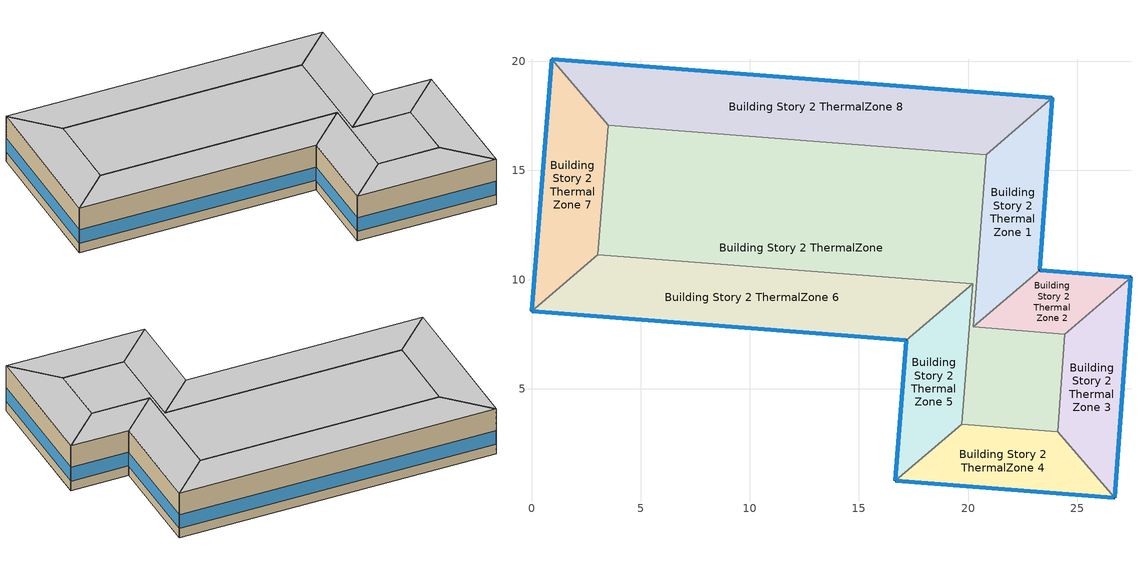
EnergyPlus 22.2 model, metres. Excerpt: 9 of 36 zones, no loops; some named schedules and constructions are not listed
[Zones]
Building Story 2 ThermalZone
 floor adiabatic (Typical Interior Ceiling): 20.83,15.72 20.24,7.84 24.43,7.5 24.1,3.03 19.7,3.38 20.2,9.82 3.04,11.15 3.52,17.06 z3.6
 wall adiabatic (Typical Interior Wall): 20.24,7.84 20.83,15.72 3.52,17.06 3.04,11.15 20.2,9.82 19.7,3.38 24.1,3.03 24.43,7.5 20.24,7.84 z3.6:7.2
 ceiling adiabatic (Typical Interior Floor): 3.52,17.06 3.04,11.15 20.2,9.82 19.7,3.38 24.1,3.03 24.43,7.5 20.24,7.84 20.83,15.72 z7.2
Building Story 2 ThermalZone 1
 floor adiabatic (Typical Interior Ceiling): 23.86,18.32 23.28,10.44 20.24,7.84 20.83,15.72 z3.6
 wall outside (Typical Insulated Steel Framed Exterior Wall R-12.99): 23.28,10.44 23.86,18.32 z3.6:7.2
 wall adiabatic (Typical Interior Wall): 23.86,18.32 20.83,15.72 20.24,7.84 23.28,10.44 z3.6:7.2
 window (U 0.55 SHGC 0.25): 23.28,10.47 23.86,18.3 z4.36:5.45
 ceiling adiabatic (Typical Interior Floor): 20.83,15.72 20.24,7.84 23.28,10.44 23.86,18.32 z7.2
Building Story 2 ThermalZone 2
 floor adiabatic (Typical Interior Ceiling): 23.28,10.44 27.46,10.11 24.43,7.5 20.24,7.84 z3.6
 wall outside (Typical Insulated Steel Framed Exterior Wall R-12.99): 27.46,10.11 23.28,10.44 z3.6:7.2
 wall adiabatic (Typical Interior Wall): 23.28,10.44 20.24,7.84 24.43,7.5 27.46,10.11 z3.6:7.2
 window (U 0.55 SHGC 0.25): 27.44,10.11 23.3,10.44 z4.36:5.46
 ceiling adiabatic (Typical Interior Floor): 20.24,7.84 24.43,7.5 27.46,10.11 23.28,10.44 z7.2
Building Story 2 ThermalZone 3
 floor adiabatic (Typical Interior Ceiling): 27.46,10.11 26.71,0 24.1,3.03 24.43,7.5 z3.6
 wall outside (Typical Insulated Steel Framed Exterior Wall R-12.99): 26.71,0 27.46,10.11 z3.6:7.2
 wall adiabatic (Typical Interior Wall): 27.46,10.11 24.43,7.5 24.1,3.03 26.71,0 z3.6:7.2
 window (U 0.55 SHGC 0.25): 26.71,0.03 27.46,10.08 z4.36:5.45
 ceiling adiabatic (Typical Interior Floor): 24.43,7.5 24.1,3.03 26.71,0 27.46,10.11 z7.2
Building Story 2 ThermalZone 4
 floor adiabatic (Typical Interior Ceiling): 26.71,0 16.66,0.78 19.7,3.38 24.1,3.03 z3.6
 wall outside (Typical Insulated Steel Framed Exterior Wall R-12.99): 16.66,0.78 26.71,0 z3.6:7.2
 wall adiabatic (Typical Interior Wall): 26.71,0 24.1,3.03 19.7,3.38 16.66,0.78 z3.6:7.2
 window (U 0.55 SHGC 0.25): 16.69,0.78 26.69,0 z4.36:5.45
 ceiling adiabatic (Typical Interior Floor): 24.1,3.03 19.7,3.38 16.66,0.78 26.71,0 z7.2
Building Story 2 ThermalZone 5
 floor adiabatic (Typical Interior Ceiling): 16.66,0.78 17.17,7.22 20.2,9.82 19.7,3.38 z3.6
 wall outside (Typical Insulated Steel Framed Exterior Wall R-12.99): 17.17,7.22 16.66,0.78 z3.6:7.2
 wall adiabatic (Typical Interior Wall): 16.66,0.78 19.7,3.38 20.2,9.82 17.17,7.22 z3.6:7.2
 window (U 0.55 SHGC 0.25): 17.16,7.19 16.66,0.8 z4.36:5.45
 ceiling adiabatic (Typical Interior Floor): 19.7,3.38 20.2,9.82 17.17,7.22 16.66,0.78 z7.2
Building Story 2 ThermalZone 6
 floor adiabatic (Typical Interior Ceiling): 17.17,7.22 0,8.55 3.04,11.15 20.2,9.82 z3.6
 wall outside (Typical Insulated Steel Framed Exterior Wall R-12.99): 0,8.55 17.17,7.22 z3.6:7.2
 wall adiabatic (Typical Interior Wall): 17.17,7.22 20.2,9.82 3.04,11.15 0,8.55 z3.6:7.2
 window (U 0.55 SHGC 0.25): 0.03,8.55 17.14,7.22 z4.36:5.45
 ceiling adiabatic (Typical Interior Ceiling): 20.2,9.82 3.04,11.15 0,8.55 17.17,7.22 z7.2
Building Story 2 ThermalZone 7
 floor adiabatic (Typical Interior Floor): 0,8.55 0.92,20.1 3.52,17.06 3.04,11.15 z3.6
 wall outside (Typical Insulated Steel Framed Exterior Wall R-12.99): 0.92,20.1 0,8.55 z3.6:7.2
 wall adiabatic (Typical Interior Wall): 0,8.55 3.04,11.15 3.52,17.06 0.92,20.1 z3.6:7.2
 window (U 0.55 SHGC 0.25): 0.92,20.08 0,8.58 z4.36:5.45
 ceiling adiabatic (Typical Interior Ceiling): 3.04,11.15 3.52,17.06 0.92,20.1 0,8.55 z7.2
Building Story 2 ThermalZone 8
 floor adiabatic (Typical Interior Floor): 0.92,20.1 23.86,18.32 20.83,15.72 3.52,17.06 z3.6
 wall outside (Typical Insulated Steel Framed Exterior Wall R-12.99): 23.86,18.32 0.92,20.1 z3.6:7.2
 wall adiabatic (Typical Interior Wall): 0.92,20.1 3.52,17.06 20.83,15.72 23.86,18.32 z3.6:7.2
 window (U 0.55 SHGC 0.25): 23.84,18.33 0.95,20.1 z4.36:5.44
 ceiling adiabatic (Typical Interior Ceiling): 3.52,17.06 20.83,15.72 23.86,18.32 0.92,20.1 z7.2
[Lights] Zone or ZoneList or Space or SpaceList=Story Ground Blended Space Type; Design Level Calculation Method=Watts/Area; Return Air Fraction=0; Fraction Radiant=0.37; Fraction Visible=0.2; Fraction Replaceable=1
Name | Schedule | Watts per Zone Floor Area {W/m2}
SecondarySchool Office Lights 1 | SchoolSecondary BLDG_LIGHT_OFFICE_SCH_2013 | 1.55706
SecondarySchool Restroom Lights 1 | SchoolSecondary BLDG_LIGHT_BATH_SCH_2013 | 0.541778
[People] Zone or ZoneList or Space or SpaceList=Story Ground Blended Space Type; Number of People Calculation Method=People/Area; Fraction Radiant=0.3; Activity Level Schedule=SchoolSecondary ACTIVITY_SCH; Enable ASHRAE 55 Comfort Warnings=Yes; Mean Radiant Temperature Calculation Type=ZoneAveraged; Work Efficiency Schedule=Work Efficiency Schedule; Clothing Insulation Schedule=Clothing Schedule; Air Velocity Schedule=Air Velocity Schedule; Thermal Comfort Model 1 Type=Fanger
Name | Number of People Schedule | People per Floor Area {person/m2}
SecondarySchool Auditorium People 1 | SchoolSecondary BLDG_OCC_SCH_Auditorium | 0.1953
SecondarySchool Cafeteria People 1 | SchoolSecondary BLDG_OCC_SCH_Cafeteria | 0.0824085
SecondarySchool ComputerRoom People 1 | SchoolSecondary BLDG_OCC_SCH_Extend | 0.044033
SecondarySchool Gym People 1 | SchoolSecondary BLDG_OCC_SCH_Gym | 0.063731
SecondarySchool Kitchen People 1 | SchoolSecondary BLDG_OCC_SCH | 0.00432787
SecondarySchool Library People 1 | SchoolSecondary BLDG_OCC_SCH | 0.0110825
SecondarySchool Office People 1 | SchoolSecondary BLDG_OCC_SCH_Offices | 0.00701376
[ElectricEquipment] Zone or ZoneList or Space or SpaceList=Story Ground Blended Space Type; Design Level Calculation Method=Watts/Area
Name | Schedule | Watts per Zone Floor Area {W/m2} | Fraction Radiant | Fraction Latent | Fraction Lost
2 Elevator Fans | Elevator Schedule 3 | 0.178159 | 0.5
2 Elevator Lift Motors | Elevator Schedule 1 | 92.3955 | 0 | 0 | 1
2 Elevator Lights | Elevator Schedule 2 | 0.186164 | 0.5
Office OfficeLarge Data Center Elec Equip 1 | DataCenter_EQUIP_SCH | 3.23778 | 0.5 | 0 | 0
Office OfficeLarge Main Data Center Elec Equip 1 | DataCenter_EQUIP_SCH | 13.0975 | 0.5 | 0 | 0
SecondarySchool Auditorium Elec Equip 1 | SchoolSecondary BLDG_EQUIP_SCH_2013 | 0.598921 | 0.5 | 0 | 0
SecondarySchool Cafeteria Elec Equip 1 | SchoolSecondary KITCHEN_ELEC_EQUIP_SCH | 5.89221 | 0.5 | 0 | 0
SecondarySchool ComputerRoom Elec Equip 1 | SchoolSecondary BLDG_EQUIP_SCH_2013 | 2.33752 | 0.5 | 0 | 0
SecondarySchool Gym Elec Equip 1 | SchoolSecondary BLDG_EQUIP_SCH_2013 | 0.977208 | 0.5 | 0 | 0
SecondarySchool Kitchen Elec Equip 1 | SchoolSecondary KITCHEN_ELEC_EQUIP_SCH | 5.86805 | 0.3 | 0.25 | 0.2
SecondarySchool Library Elec Equip 1 | SchoolSecondary BLDG_EQUIP_SCH_2013 | 1.03067 | 0.5 | 0 | 0
SecondarySchool Lobby Elec Equip 1; SecondarySchool Restroom Elec Equip 1 | SchoolSecondary BLDG_EQUIP_SCH_2013 | 0.204549 | 0.5 | 0 | 0
SecondarySchool Mechanical Elec Equip 1 | SchoolSecondary BLDG_EQUIP_SCH_2013 | 0.333587 | 0.5 | 0 | 0
SecondarySchool Office Elec Equip 1 | SchoolSecondary BLDG_EQUIP_SCH_2013 | 1.40275 | 0.5 | 0 | 0
[GasEquipment]
SecondarySchool Kitchen Gas Equip 1: Zone or ZoneList or Space or SpaceList=Story Ground Blended Space Type; Schedule=SchoolSecondary KITCHEN_GAS_EQUIP_SCH; Design Level Calculation Method=Watts/Area; Power per Zone Floor Area {W/m2}=44.3139; Fraction Latent=0.1; Fraction Radiant=0.2; Fraction Lost=0.7
[ZoneInfiltration:DesignFlowRate] Zone or ZoneList or Space or SpaceList=Story Ground Blended Space Type; Schedule=Always On Discrete; Design Flow Rate Calculation Method=Flow/ExteriorArea; Constant Term Coefficient=0; Temperature Term Coefficient=0; Velocity Term Coefficient=0.224; Velocity Squared Term Coefficient=0
Name | Flow Rate per Exterior Surface Area {m3/s-m2}
SecondarySchool Auditorium A  - Story Ground Infiltration; SecondarySchool Auditorium C  - Story Ground Infiltration | 2.06687e-05
SecondarySchool Cafeteria A  - Story Ground Infiltration; SecondarySchool Cafeteria C  - Story Ground Infiltration | 1.3082e-05
SecondarySchool ComputerRoom A  - Story Ground Infiltration; SecondarySchool ComputerRoom C  - Story Ground Infiltration | 1.99715e-05
SecondarySchool Gym A end_b - Story Ground Infiltration; SecondarySchool Gym C end_b - Story Ground Infiltration | 6.79399e-05
SecondarySchool Gym B end_b - Story Ground Infiltration | 4.54815e-05
SecondarySchool Kitchen A  - Story Ground Infiltration; SecondarySchool Kitchen C  - Story Ground Infiltration | 4.51102e-06
SecondarySchool Library A  - Story Ground Infiltration; SecondarySchool Library C  - Story Ground Infiltration | 1.7593e-05
SecondarySchool Lobby A  - Story Ground Infiltration; SecondarySchool Lobby C  - Story Ground Infiltration; SecondarySchool Restroom A  - Story Ground Infiltration; SecondarySchool Restroom C  - Story Ground Infiltration | 8.77599e-06
SecondarySchool Mechanical A  - Story Ground Infiltration; SecondarySchool Mechanical C  - Story Ground Infiltration | 1.43122e-05
SecondarySchool Office A  - Story Ground Infiltration; SecondarySchool Office C  - Story Ground Infiltration | 2.2268e-05
[Schedule:Day:Interval]
OfficeLarge BLDG_LIGHT_SCH_2013 Wkdy Day: No, 05:00, 0.05, 06:00, 0.1, 07:00, 0.0905601, 08:00, 0.27168, 17:00, 0.815041, 18:00, 0.452801, 20:00, 0.27168, 22:00, 0.18112, 23:00, 0.0905601, 24:00, 0.0452801
OfficeLarge BLDG_LIGHT_SCH_2013 Sat Day: No, 06:00, 0.05, 08:00, 0.0905601, 12:00, 0.27168, 17:00, 0.13584, 19:00, 0.0452801, 24:00, 0.05
OfficeLarge BLDG_LIGHT_SCH_2013 Default: No, 05:00, 0.05, 18:00, 0.0452801, 24:00, 0.05
OfficeLarge BLDG_LIGHT_SCH_2013 Summer Design Day; SchoolSecondary BLDG_LIGHT_SCH_2013 Summer Design Day; SchoolSecondary BLDG_LIGHT_CLASSROOM_SCH_2013 Summer Design Day; SchoolSecondary BLDG_LIGHT_GYM_SCH_2013 Summer Design Day; SchoolSecondary BLDG_LIGHT_LIBRARY_SCH_2013 Summer Design Day; SchoolSecondary BLDG_LIGHT_LOBBYFLR1_SCH_2013 Summer Design Day; SchoolSecondary BLDG_LIGHT_MECHANICAL_SCH_2013 Summer Design Day; SchoolSecondary BLDG_LIGHT_OFFICE_SCH_2013 Summer Design Day; SchoolSecondary BLDG_LIGHT_BATH_SCH_2013 Summer Design Day; Clothing Schedule Default Winter Clothes; 66 space(s) Occ Sch Summer Design Day 3; 66 space(s) Occ Sch Winter Design Day 3; 66 space(s) Occ Sch Summer Design Day 1; 66 space(s) Occ Sch Winter Design Day 1; 66 space(s) Occ Sch Summer Design Day 2; 66 space(s) Occ Sch Winter Design Day 2; DataCenter_EQUIP_SCH Wknd|Wkdy|Hol Day 3; DataCenter_EQUIP_SCH Wknd|Wkdy|Hol Day 7; DataCenter_EQUIP_SCH Wknd|Wkdy|Hol Day 11; DataCenter_EQUIP_SCH Summer Design Day; SchoolSecondary BLDG_LIGHT_CORRIDOR_SCH_2013 Summer Design Day; OfficeLarge BLDG_EQUIP_SCH Summer Design Day: No, 24:00, 1
OfficeLarge BLDG_LIGHT_SCH_2013 Winter Design Day; SchoolSecondary BLDG_LIGHT_SCH_2013 Winter Design Day; SchoolSecondary BLDG_LIGHT_CLASSROOM_SCH_2013 Winter Design Day; SchoolSecondary BLDG_LIGHT_GYM_SCH_2013 Winter Design Day; SchoolSecondary BLDG_LIGHT_LIBRARY_SCH_2013 Winter Design Day; SchoolSecondary BLDG_LIGHT_LOBBYFLR1_SCH_2013 Winter Design Day; SchoolSecondary BLDG_LIGHT_MECHANICAL_SCH_2013 Winter Design Day; SchoolSecondary BLDG_LIGHT_OFFICE_SCH_2013 Winter Design Day; SchoolSecondary BLDG_LIGHT_BATH_SCH_2013 Winter Design Day; SchoolSecondary BLDG_OCC_SCH_Auditorium Wknd Day; SchoolSecondary BLDG_OCC_SCH_Auditorium Wknd Day 1; SchoolSecondary BLDG_OCC_SCH_Auditorium Default; SchoolSecondary BLDG_OCC_SCH_Auditorium Winter Design Day; Work Efficiency Schedule Default; SchoolSecondary BLDG_OCC_SCH_Cafeteria Wknd Day; SchoolSecondary BLDG_OCC_SCH_Cafeteria Wknd Day 1; SchoolSecondary BLDG_OCC_SCH_Cafeteria Default; SchoolSecondary BLDG_OCC_SCH_Cafeteria Winter Design Day; SchoolSecondary BLDG_OCC_SCH_Extend Wknd Day; SchoolSecondary BLDG_OCC_SCH_Extend Wknd Day 1; SchoolSecondary BLDG_OCC_SCH_Extend Default; SchoolSecondary BLDG_OCC_SCH_Extend Winter Design Day; SchoolSecondary BLDG_OCC_SCH_Gym Wknd Day; SchoolSecondary BLDG_OCC_SCH_Gym Wknd Day 1; SchoolSecondary BLDG_OCC_SCH_Gym Default; SchoolSecondary BLDG_OCC_SCH_Gym Winter Design Day; SchoolSecondary BLDG_OCC_SCH Wknd Day; SchoolSecondary BLDG_OCC_SCH Wknd Day 1; SchoolSecondary BLDG_OCC_SCH Default; SchoolSecondary BLDG_OCC_SCH Winter Design Day; SchoolSecondary BLDG_OCC_SCH_Offices Wknd Day; SchoolSecondary BLDG_OCC_SCH_Offices Wknd Day 1; SchoolSecondary BLDG_OCC_SCH_Offices Default; SchoolSecondary BLDG_OCC_SCH_Offices Winter Design Day; Schedule Day 3; SchoolSecondary BLDG_LIGHT_CORRIDOR_SCH_2013 Winter Design Day; OfficeLarge BLDG_OCC_SCH Winter Design Day; OfficeLarge BLDG_EQUIP_SCH Winter Design Day: No, 24:00, 0
SchoolSecondary BLDG_LIGHT_SCH_2013 Wkdy Day; SchoolSecondary BLDG_LIGHT_SCH_2013 Wkdy Day 2; SchoolSecondary BLDG_LIGHT_MECHANICAL_SCH_2013 Wkdy Day; SchoolSecondary BLDG_LIGHT_MECHANICAL_SCH_2013 Wkdy Day 2: No, 07:00, 0.1773, 21:00, 0.9, 24:00, 0.1773
SchoolSecondary BLDG_LIGHT_SCH_2013 Wknd Day; SchoolSecondary BLDG_LIGHT_SCH_2013 Wknd Day 1; SchoolSecondary BLDG_LIGHT_SCH_2013 Default; SchoolSecondary BLDG_LIGHT_CLASSROOM_SCH_2013 Wknd Day; SchoolSecondary BLDG_LIGHT_CLASSROOM_SCH_2013 Wknd Day 1; SchoolSecondary BLDG_LIGHT_CLASSROOM_SCH_2013 Default; SchoolSecondary BLDG_LIGHT_GYM_SCH_2013 Wknd Day; SchoolSecondary BLDG_LIGHT_GYM_SCH_2013 Wknd Day 1; SchoolSecondary BLDG_LIGHT_GYM_SCH_2013 Default; SchoolSecondary BLDG_LIGHT_LIBRARY_SCH_2013 Wknd Day; SchoolSecondary BLDG_LIGHT_LIBRARY_SCH_2013 Wknd Day 1; SchoolSecondary BLDG_LIGHT_LIBRARY_SCH_2013 Default; SchoolSecondary BLDG_LIGHT_LOBBYFLR1_SCH_2013 Wknd Day; SchoolSecondary BLDG_LIGHT_LOBBYFLR1_SCH_2013 Wknd Day 1; SchoolSecondary BLDG_LIGHT_LOBBYFLR1_SCH_2013 Default; SchoolSecondary BLDG_LIGHT_MECHANICAL_SCH_2013 Wknd Day; SchoolSecondary BLDG_LIGHT_MECHANICAL_SCH_2013 Wknd Day 1; SchoolSecondary BLDG_LIGHT_MECHANICAL_SCH_2013 Default; SchoolSecondary BLDG_LIGHT_OFFICE_SCH_2013 Wknd Day; SchoolSecondary BLDG_LIGHT_OFFICE_SCH_2013 Wknd Day 1; SchoolSecondary BLDG_LIGHT_OFFICE_SCH_2013 Default; SchoolSecondary BLDG_LIGHT_BATH_SCH_2013 Wknd Day; SchoolSecondary BLDG_LIGHT_BATH_SCH_2013 Wknd Day 1; SchoolSecondary BLDG_LIGHT_BATH_SCH_2013 Default; SchoolSecondary BLDG_LIGHT_CORRIDOR_SCH_2013 Wknd Day; SchoolSecondary BLDG_LIGHT_CORRIDOR_SCH_2013 Wknd Day 1; SchoolSecondary BLDG_LIGHT_CORRIDOR_SCH_2013 Default: No, 24:00, 0.1773
SchoolSecondary BLDG_LIGHT_SCH_2013 Wkdy Day 1; SchoolSecondary BLDG_LIGHT_MECHANICAL_SCH_2013 Wkdy Day 1: No, 08:00, 0.1773, 20:00, 0.5, 24:00, 0.1773
SchoolSecondary BLDG_LIGHT_CLASSROOM_SCH_2013 Wkdy Day; SchoolSecondary BLDG_LIGHT_CLASSROOM_SCH_2013 Wkdy Day 2: No, 07:00, 0.1773, 08:00, 0.9, 21:00, 0.598291, 24:00, 0.1773
SchoolSecondary BLDG_LIGHT_CLASSROOM_SCH_2013 Wkdy Day 1: No, 08:00, 0.1773, 20:00, 0.332384, 21:00, 0.117863, 24:00, 0.1773
SchoolSecondary BLDG_LIGHT_GYM_SCH_2013 Wkdy Day; SchoolSecondary BLDG_LIGHT_GYM_SCH_2013 Wkdy Day 2: No, 07:00, 0.1773, 08:00, 0.9, 21:00, 0.88182, 24:00, 0.1773
SchoolSecondary BLDG_LIGHT_GYM_SCH_2013 Wkdy Day 1: No, 08:00, 0.1773, 20:00, 0.4899, 21:00, 0.173719, 24:00, 0.1773
SchoolSecondary BLDG_LIGHT_LIBRARY_SCH_2013 Wkdy Day; SchoolSecondary BLDG_LIGHT_LIBRARY_SCH_2013 Wkdy Day 2: No, 07:00, 0.1773, 08:00, 0.9, 21:00, 0.8325, 24:00, 0.1773
SchoolSecondary BLDG_LIGHT_LIBRARY_SCH_2013 Wkdy Day 1: No, 08:00, 0.1773, 20:00, 0.4625, 21:00, 0.164002, 24:00, 0.1773
SchoolSecondary BLDG_LIGHT_LOBBYFLR1_SCH_2013 Wkdy Day; SchoolSecondary BLDG_LIGHT_LOBBYFLR1_SCH_2013 Wkdy Day 2: No, 07:00, 0.1773, 08:00, 0.9, 21:00, 0.855, 24:00, 0.1773
SchoolSecondary BLDG_LIGHT_LOBBYFLR1_SCH_2013 Wkdy Day 1: No, 08:00, 0.1773, 20:00, 0.475, 21:00, 0.168435, 24:00, 0.1773
SchoolSecondary BLDG_LIGHT_OFFICE_SCH_2013 Wkdy Day; SchoolSecondary BLDG_LIGHT_OFFICE_SCH_2013 Wkdy Day 2: No, 07:00, 0.1773, 08:00, 0.9, 21:00, 0.747958, 24:00, 0.1773
SchoolSecondary BLDG_LIGHT_OFFICE_SCH_2013 Wkdy Day 1: No, 08:00, 0.1773, 20:00, 0.415533, 21:00, 0.147348, 24:00, 0.1773
SchoolSecondary BLDG_LIGHT_BATH_SCH_2013 Wkdy Day; SchoolSecondary BLDG_LIGHT_BATH_SCH_2013 Wkdy Day 2: No, 07:00, 0.1773, 08:00, 0.9, 21:00, 0.594, 24:00, 0.1773
SchoolSecondary BLDG_LIGHT_BATH_SCH_2013 Wkdy Day 1: No, 08:00, 0.1773, 20:00, 0.33, 21:00, 0.117018, 24:00, 0.1773
SchoolSecondary BLDG_OCC_SCH_Auditorium Wkdy|SmrDsn Day; SchoolSecondary BLDG_OCC_SCH_Auditorium Wkdy|SmrDsn Day 2; SchoolSecondary BLDG_OCC_SCH_Auditorium Summer Design Day: No, 08:00, 0, 15:00, 0.25, 20:00, 0.95, 24:00, 0
SchoolSecondary BLDG_OCC_SCH_Auditorium Wkdy|SmrDsn Day 1: No, 08:00, 0, 17:00, 0.15, 19:00, 0.35, 24:00, 0
SchoolSecondary ACTIVITY_SCH Default; SchoolSecondary ACTIVITY_SCH Summer Design Day; SchoolSecondary ACTIVITY_SCH Winter Design Day; OfficeLarge ACTIVITY_SCH Default; OfficeLarge ACTIVITY_SCH Summer Design Day; OfficeLarge ACTIVITY_SCH Winter Design Day: No, 24:00, 120
Air Velocity Schedule Default: No, 24:00, 0.2
SchoolSecondary BLDG_OCC_SCH_Cafeteria Wkdy|SmrDsn Day; SchoolSecondary BLDG_OCC_SCH_Cafeteria Wkdy|SmrDsn Day 2; SchoolSecondary BLDG_OCC_SCH_Cafeteria Summer Design Day: No, 09:00, 0, 15:00, 0.95, 20:00, 0.35, 24:00, 0
SchoolSecondary BLDG_OCC_SCH_Cafeteria Wkdy|SmrDsn Day 1: No, 09:00, 0, 17:00, 0.15, 19:00, 0.35, 24:00, 0
SchoolSecondary BLDG_OCC_SCH_Extend Wkdy|SmrDsn Day; SchoolSecondary BLDG_OCC_SCH_Extend Wkdy|SmrDsn Day 2; SchoolSecondary BLDG_OCC_SCH_Extend Summer Design Day: No, 08:00, 0, 21:00, 0.95, 24:00, 0
SchoolSecondary BLDG_OCC_SCH_Extend Wkdy|SmrDsn Day 1: No, 08:00, 0, 21:00, 0.5, 24:00, 0
SchoolSecondary BLDG_OCC_SCH_Gym Wkdy|SmrDsn Day; SchoolSecondary BLDG_OCC_SCH_Gym Wkdy|SmrDsn Day 2; SchoolSecondary BLDG_OCC_SCH_Gym Summer Design Day: No, 08:00, 0, 16:00, 0.35, 21:00, 0.95, 24:00, 0
SchoolSecondary BLDG_OCC_SCH_Gym Wkdy|SmrDsn Day 1: No, 08:00, 0, 21:00, 0.35, 24:00, 0
SchoolSecondary BLDG_OCC_SCH Wkdy|SmrDsn Day; SchoolSecondary BLDG_OCC_SCH Wkdy|SmrDsn Day 2; SchoolSecondary BLDG_OCC_SCH Summer Design Day: No, 08:00, 0, 16:00, 0.95, 21:00, 0.15, 24:00, 0
SchoolSecondary BLDG_OCC_SCH Wkdy|SmrDsn Day 1: No, 08:00, 0, 21:00, 0.15, 24:00, 0
SchoolSecondary BLDG_OCC_SCH_Offices Wkdy|SmrDsn Day; SchoolSecondary BLDG_OCC_SCH_Offices Wkdy|SmrDsn Day 2; SchoolSecondary BLDG_OCC_SCH_Offices Summer Design Day: No, 08:00, 0, 17:00, 0.95, 21:00, 0.15, 24:00, 0
SchoolSecondary BLDG_OCC_SCH_Offices Wkdy|SmrDsn Day 1: No, 08:00, 0, 17:00, 0.5, 21:00, 0.15, 24:00, 0
66 space(s) Occ Sch Thursday 19; 66 space(s) Occ Sch Friday 19; 66 space(s) Occ Sch Default 3; 66 space(s) Occ Sch Tuesday 19; 66 space(s) Occ Sch Wednesday 19; 66 space(s) Occ Sch Tuesday 18; 66 space(s) Occ Sch Wednesday 18; 66 space(s) Occ Sch Thursday 18; 66 space(s) Occ Sch Friday 18; 66 space(s) Occ Sch Monday 16; 66 space(s) Occ Sch Tuesday 16; 66 space(s) Occ Sch Wednesday 16; 66 space(s) Occ Sch Thursday 16; 66 space(s) Occ Sch Friday 16; 66 space(s) Occ Sch Monday 14; 66 space(s) Occ Sch Wednesday 15; 66 space(s) Occ Sch Thursday 15; 66 space(s) Occ Sch Friday 15; 66 space(s) Occ Sch Monday 13; 66 space(s) Occ Sch Tuesday 15; 66 space(s) Occ Sch Thursday 14; 66 space(s) Occ Sch Friday 14; 66 space(s) Occ Sch Default 2; 66 space(s) Occ Sch Tuesday 14; 66 space(s) Occ Sch Wednesday 14; 66 space(s) Occ Sch Tuesday 13; 66 space(s) Occ Sch Wednesday 13; 66 space(s) Occ Sch Thursday 13; 66 space(s) Occ Sch Friday 13; 66 space(s) Occ Sch Monday 12; 66 space(s) Occ Sch Tuesday 11; 66 space(s) Occ Sch Wednesday 11; 66 space(s) Occ Sch Thursday 11; 66 space(s) Occ Sch Friday 11; 66 space(s) Occ Sch Monday 10; 66 space(s) Occ Sch Wednesday 10; 66 space(s) Occ Sch Thursday 10; 66 space(s) Occ Sch Friday 10; 66 space(s) Occ Sch Monday 9; 66 space(s) Occ Sch Tuesday 10: No, 05:00, 0, 07:00, 1, 08:00, 1, 09:00, 1, 11:00, 0, 13:00, 1, 14:00, 0, 15:00, 1, 16:00, 1, 17:00, 1, 18:00, 1, 19:00, 0, 20:00, 1, 21:00, 1, 22:00, 1, 24:00, 0
66 space(s) Occ Sch Saturday 3; 66 space(s) Occ Sch Saturday 2: No, 05:00, 0, 06:00, 1, 07:00, 0, 08:00, 1, 11:00, 0, 12:00, 1, 16:00, 0, 17:00, 1, 18:00, 0, 19:00, 1, 24:00, 0
66 space(s) Occ Sch Sunday 3; 66 space(s) Occ Sch Sunday 2: No, 05:00, 0, 06:00, 1, 17:00, 0, 18:00, 1, 24:00, 0
66 space(s) Occ Sch Wednesday 17; 66 space(s) Occ Sch Thursday 17; 66 space(s) Occ Sch Friday 17; 66 space(s) Occ Sch Monday 15; 66 space(s) Occ Sch Tuesday 17; 66 space(s) Occ Sch Wednesday 12; 66 space(s) Occ Sch Thursday 12; 66 space(s) Occ Sch Friday 12; 66 space(s) Occ Sch Monday 11; 66 space(s) Occ Sch Tuesday 12: No, 05:00, 0, 07:00, 1, 08:00, 1, 09:00, 1, 11:00, 0, 13:00, 1, 16:00, 0, 17:00, 1, 18:00, 1, 19:00, 1, 20:00, 0, 21:00, 1, 22:00, 1, 24:00, 0
66 space(s) Occ Sch Thursday 9; 66 space(s) Occ Sch Friday 9; 66 space(s) Occ Sch Default 1; 66 space(s) Occ Sch Tuesday 9; 66 space(s) Occ Sch Wednesday 9; 66 space(s) Occ Sch Wednesday 5; 66 space(s) Occ Sch Thursday 5; 66 space(s) Occ Sch Friday 5; 66 space(s) Occ Sch Monday 5; 66 space(s) Occ Sch Tuesday 5: No, 05:00, 0, 07:00, 0.00299217, 08:00, 0.173247, 09:00, 0.0281264, 11:00, 0, 13:00, 0.0134648, 14:00, 0, 15:00, 0.0314178, 16:00, 0.0559536, 17:00, 0.0218429, 18:00, 0.00598435, 19:00, 0, 20:00, 0.0771981, 21:00, 0.0748043, 22:00, 0.00149609, 24:00, 0
66 space(s) Occ Sch Saturday 1: No, 05:00, 0, 06:00, 0.00299217, 07:00, 0, 08:00, 0.00598435, 11:00, 0, 12:00, 0.00598435, 16:00, 0, 17:00, 0.00149609, 18:00, 0, 19:00, 0.00149609, 24:00, 0
66 space(s) Occ Sch Sunday 1: No, 05:00, 0, 06:00, 0.00149609, 17:00, 0, 18:00, 0.00149609, 24:00, 0
66 space(s) Occ Sch Tuesday 8; 66 space(s) Occ Sch Wednesday 8; 66 space(s) Occ Sch Thursday 8; 66 space(s) Occ Sch Friday 8; 66 space(s) Occ Sch Monday 8; 66 space(s) Occ Sch Tuesday 6; 66 space(s) Occ Sch Wednesday 6; 66 space(s) Occ Sch Thursday 6; 66 space(s) Occ Sch Friday 6; 66 space(s) Occ Sch Monday 6: No, 05:00, 0, 07:00, 0.00299217, 08:00, 0.089466, 09:00, 0.0284256, 11:00, 0, 13:00, 0.013764, 14:00, 0, 15:00, 0.0314178, 16:00, 0.027528, 17:00, 0.0218429, 18:00, 0.00598435, 19:00, 0, 20:00, 0.0771981, 21:00, 0.0748043, 22:00, 0.00149609, 24:00, 0
66 space(s) Occ Sch Wednesday 7; 66 space(s) Occ Sch Thursday 7; 66 space(s) Occ Sch Friday 7; 66 space(s) Occ Sch Monday 7; 66 space(s) Occ Sch Tuesday 7: No, 05:00, 0, 07:00, 0.00299217, 08:00, 0.0742059, 09:00, 0.00448826, 11:00, 0, 13:00, 0.0134648, 16:00, 0, 17:00, 0.000598435, 18:00, 0.00598435, 19:00, 0.0350084, 20:00, 0, 21:00, 0.0400951, 22:00, 0.00149609, 24:00, 0
DataCenter_EQUIP_SCH Wknd|Wkdy|Hol Day; DataCenter_EQUIP_SCH Wknd|Wkdy|Hol Day 4; DataCenter_EQUIP_SCH Wknd|Wkdy|Hol Day 8; DataCenter_EQUIP_SCH Winter Design Day 11: No, 24:00, 0.25
DataCenter_EQUIP_SCH Wknd|Wkdy|Hol Day 1; DataCenter_EQUIP_SCH Wknd|Wkdy|Hol Day 5; DataCenter_EQUIP_SCH Wknd|Wkdy|Hol Day 9: No, 24:00, 0.5
DataCenter_EQUIP_SCH Wknd|Wkdy|Hol Day 2; DataCenter_EQUIP_SCH Wknd|Wkdy|Hol Day 6; DataCenter_EQUIP_SCH Wknd|Wkdy|Hol Day 10: No, 24:00, 0.75
SchoolSecondary BLDG_EQUIP_SCH_2013 Wkdy Day; SchoolSecondary BLDG_EQUIP_SCH_2013 Wkdy Day 2: No, 08:00, 0.295624, 17:00, 0.90367, 21:00, 0.332931, 24:00, 0.295624
SchoolSecondary BLDG_EQUIP_SCH_2013 Default|Wknd Day; SchoolSecondary BLDG_EQUIP_SCH_2013 Default|Wknd Day 2; SchoolSecondary BLDG_EQUIP_SCH_2013 Default: No, 24:00, 0.295624
SchoolSecondary BLDG_EQUIP_SCH_2013 Wkdy Day 1: No, 08:00, 0.21116, 17:00, 0.475616, 21:00, 0.237808, 24:00, 0.21116
SchoolSecondary BLDG_EQUIP_SCH_2013 Default|Wknd Day 1: No, 24:00, 0.21116
SchoolSecondary BLDG_EQUIP_SCH_2013 Summer Design Day: No, 08:00, 0.35, 17:00, 0.95, 24:00, 0.35
SchoolSecondary BLDG_EQUIP_SCH_2013 Winter Design Day 2: No, 24:00, 0.35
SchoolSecondary KITCHEN_ELEC_EQUIP_SCH Wkdy Day; SchoolSecondary KITCHEN_ELEC_EQUIP_SCH Wkdy Day 1; SchoolSecondary KITCHEN_ELEC_EQUIP_SCH Wkdy Day 2; SchoolSecondary KITCHEN_ELEC_EQUIP_SCH Summer Design Day: No, 08:00, 0.1, 10:00, 0.15, 13:00, 0.25, 15:00, 0.15, 24:00, 0.1
SchoolSecondary KITCHEN_ELEC_EQUIP_SCH Wknd Day; SchoolSecondary KITCHEN_ELEC_EQUIP_SCH Wknd Day 1; SchoolSecondary KITCHEN_ELEC_EQUIP_SCH Default; SchoolSecondary KITCHEN_ELEC_EQUIP_SCH Winter Design Day: No, 24:00, 0.1
SchoolSecondary KITCHEN_GAS_EQUIP_SCH Wkdy|SmrDsn Day; SchoolSecondary KITCHEN_GAS_EQUIP_SCH Wkdy|SmrDsn Day 1; SchoolSecondary KITCHEN_GAS_EQUIP_SCH Wkdy|SmrDsn Day 2; SchoolSecondary KITCHEN_GAS_EQUIP_SCH Summer Design Day: No, 08:00, 0.02, 10:00, 0.15, 13:00, 0.2, 15:00, 0.1, 24:00, 0.02
SchoolSecondary KITCHEN_GAS_EQUIP_SCH Wknd Day; SchoolSecondary KITCHEN_GAS_EQUIP_SCH Wknd Day 1; SchoolSecondary KITCHEN_GAS_EQUIP_SCH Default; SchoolSecondary KITCHEN_GAS_EQUIP_SCH Winter Design Day: No, 24:00, 0.02
SchoolSecondary BLDG_LIGHT_CORRIDOR_SCH_2013 Wkdy Day; SchoolSecondary BLDG_LIGHT_CORRIDOR_SCH_2013 Wkdy Day 2: No, 07:00, 0.1773, 08:00, 0.9, 21:00, 0.551772, 24:00, 0.1773
SchoolSecondary BLDG_LIGHT_CORRIDOR_SCH_2013 Wkdy Day 1: No, 08:00, 0.1773, 20:00, 0.30654, 21:00, 0.108699, 24:00, 0.1773
OfficeLarge BLDG_OCC_SCH Wkdy Day: No, 06:00, 0, 07:00, 0.1, 08:00, 0.2, 12:00, 0.95, 13:00, 0.5, 17:00, 0.95, 18:00, 0.3, 22:00, 0.1, 24:00, 0.05
OfficeLarge BLDG_OCC_SCH Sat Day: No, 06:00, 0, 08:00, 0.1, 12:00, 0.3, 17:00, 0.1, 19:00, 0.05, 24:00, 0
OfficeLarge BLDG_OCC_SCH Default: No, 06:00, 0, 18:00, 0.05, 24:00, 0
OfficeLarge BLDG_OCC_SCH Summer Design Day: No, 06:00, 0, 22:00, 1, 24:00, 0.05
OfficeLarge BLDG_EQUIP_SCH Wkdy Day: No, 08:00, 0.4, 12:00, 0.9, 13:00, 0.8, 17:00, 0.9, 18:00, 0.5, 24:00, 0.4
OfficeLarge BLDG_EQUIP_SCH Sat Day: No, 06:00, 0.3, 08:00, 0.4, 12:00, 0.5, 17:00, 0.35, 24:00, 0.3
OfficeLarge BLDG_EQUIP_SCH Default: No, 24:00, 0.3
Schedule Day 103: No, 06:00, 0, 24:00, 1
Schedule Day 104: No, 06:00, 0.7, 24:00, 1
[Schedule:Week:Daily]
SchoolSecondary BLDG_LIGHT_SCH_2013 Week Rule - Jan1-Jan3: SchoolSecondary BLDG_LIGHT_SCH_2013 Wkdy Day, SchoolSecondary BLDG_LIGHT_SCH_2013 Wkdy Day, SchoolSecondary BLDG_LIGHT_SCH_2013 Wkdy Day, SchoolSecondary BLDG_LIGHT_SCH_2013 Wkdy Day, SchoolSecondary BLDG_LIGHT_SCH_2013 Wkdy Day, SchoolSecondary BLDG_LIGHT_SCH_2013 Wkdy Day, SchoolSecondary BLDG_LIGHT_SCH_2013 Wknd Day, SchoolSecondary BLDG_LIGHT_SCH_2013 Default, SchoolSecondary BLDG_LIGHT_SCH_2013 Summer Design Day, SchoolSecondary BLDG_LIGHT_SCH_2013 Winter Design Day, SchoolSecondary BLDG_LIGHT_SCH_2013 Default, SchoolSecondary BLDG_LIGHT_SCH_2013 Default
SchoolSecondary BLDG_LIGHT_SCH_2013 Week Rule - Jan4-Jun27: SchoolSecondary BLDG_LIGHT_SCH_2013 Wknd Day, SchoolSecondary BLDG_LIGHT_SCH_2013 Wkdy Day, SchoolSecondary BLDG_LIGHT_SCH_2013 Wkdy Day, SchoolSecondary BLDG_LIGHT_SCH_2013 Wkdy Day, SchoolSecondary BLDG_LIGHT_SCH_2013 Wkdy Day, SchoolSecondary BLDG_LIGHT_SCH_2013 Wkdy Day, SchoolSecondary BLDG_LIGHT_SCH_2013 Wknd Day, SchoolSecondary BLDG_LIGHT_SCH_2013 Default, SchoolSecondary BLDG_LIGHT_SCH_2013 Summer Design Day, SchoolSecondary BLDG_LIGHT_SCH_2013 Winter Design Day, SchoolSecondary BLDG_LIGHT_SCH_2013 Default, SchoolSecondary BLDG_LIGHT_SCH_2013 Default
SchoolSecondary BLDG_LIGHT_SCH_2013 Week Rule - Jun28-Jul4: SchoolSecondary BLDG_LIGHT_SCH_2013 Wknd Day, SchoolSecondary BLDG_LIGHT_SCH_2013 Wkdy Day, SchoolSecondary BLDG_LIGHT_SCH_2013 Wkdy Day, SchoolSecondary BLDG_LIGHT_SCH_2013 Wkdy Day 1, SchoolSecondary BLDG_LIGHT_SCH_2013 Wkdy Day 1, SchoolSecondary BLDG_LIGHT_SCH_2013 Wkdy Day 1, SchoolSecondary BLDG_LIGHT_SCH_2013 Wknd Day 1, SchoolSecondary BLDG_LIGHT_SCH_2013 Default, SchoolSecondary BLDG_LIGHT_SCH_2013 Summer Design Day, SchoolSecondary BLDG_LIGHT_SCH_2013 Winter Design Day, SchoolSecondary BLDG_LIGHT_SCH_2013 Default, SchoolSecondary BLDG_LIGHT_SCH_2013 Default
SchoolSecondary BLDG_LIGHT_SCH_2013 Week Rule - Jul5-Aug29: SchoolSecondary BLDG_LIGHT_SCH_2013 Wknd Day 1, SchoolSecondary BLDG_LIGHT_SCH_2013 Wkdy Day 1, SchoolSecondary BLDG_LIGHT_SCH_2013 Wkdy Day 1, SchoolSecondary BLDG_LIGHT_SCH_2013 Wkdy Day 1, SchoolSecondary BLDG_LIGHT_SCH_2013 Wkdy Day 1, SchoolSecondary BLDG_LIGHT_SCH_2013 Wkdy Day 1, SchoolSecondary BLDG_LIGHT_SCH_2013 Wknd Day 1, SchoolSecondary BLDG_LIGHT_SCH_2013 Default, SchoolSecondary BLDG_LIGHT_SCH_2013 Summer Design Day, SchoolSecondary BLDG_LIGHT_SCH_2013 Winter Design Day, SchoolSecondary BLDG_LIGHT_SCH_2013 Default, SchoolSecondary BLDG_LIGHT_SCH_2013 Default
SchoolSecondary BLDG_LIGHT_SCH_2013 Week Rule - Aug30-Sep5: SchoolSecondary BLDG_LIGHT_SCH_2013 Wknd Day 1, SchoolSecondary BLDG_LIGHT_SCH_2013 Wkdy Day 1, SchoolSecondary BLDG_LIGHT_SCH_2013 Wkdy Day 2, SchoolSecondary BLDG_LIGHT_SCH_2013 Wkdy Day 2, SchoolSecondary BLDG_LIGHT_SCH_2013 Wkdy Day 2, SchoolSecondary BLDG_LIGHT_SCH_2013 Wkdy Day 2, SchoolSecondary BLDG_LIGHT_SCH_2013 Default, SchoolSecondary BLDG_LIGHT_SCH_2013 Default, SchoolSecondary BLDG_LIGHT_SCH_2013 Summer Design Day, SchoolSecondary BLDG_LIGHT_SCH_2013 Winter Design Day, SchoolSecondary BLDG_LIGHT_SCH_2013 Default, SchoolSecondary BLDG_LIGHT_SCH_2013 Default
SchoolSecondary BLDG_LIGHT_SCH_2013 Week Rule - Sep6-Dec31: SchoolSecondary BLDG_LIGHT_SCH_2013 Default, SchoolSecondary BLDG_LIGHT_SCH_2013 Wkdy Day 2, SchoolSecondary BLDG_LIGHT_SCH_2013 Wkdy Day 2, SchoolSecondary BLDG_LIGHT_SCH_2013 Wkdy Day 2, SchoolSecondary BLDG_LIGHT_SCH_2013 Wkdy Day 2, SchoolSecondary BLDG_LIGHT_SCH_2013 Wkdy Day 2, SchoolSecondary BLDG_LIGHT_SCH_2013 Default, SchoolSecondary BLDG_LIGHT_SCH_2013 Default, SchoolSecondary BLDG_LIGHT_SCH_2013 Summer Design Day, SchoolSecondary BLDG_LIGHT_SCH_2013 Winter Design Day, SchoolSecondary BLDG_LIGHT_SCH_2013 Default, SchoolSecondary BLDG_LIGHT_SCH_2013 Default
SchoolSecondary BLDG_LIGHT_LIBRARY_SCH_2013 Week Rule - Jan1-Jan3: SchoolSecondary BLDG_LIGHT_LIBRARY_SCH_2013 Wkdy Day, SchoolSecondary BLDG_LIGHT_LIBRARY_SCH_2013 Wkdy Day, SchoolSecondary BLDG_LIGHT_LIBRARY_SCH_2013 Wkdy Day, SchoolSecondary BLDG_LIGHT_LIBRARY_SCH_2013 Wkdy Day, SchoolSecondary BLDG_LIGHT_LIBRARY_SCH_2013 Wkdy Day, SchoolSecondary BLDG_LIGHT_LIBRARY_SCH_2013 Wkdy Day, SchoolSecondary BLDG_LIGHT_LIBRARY_SCH_2013 Wknd Day, SchoolSecondary BLDG_LIGHT_LIBRARY_SCH_2013 Default, SchoolSecondary BLDG_LIGHT_LIBRARY_SCH_2013 Summer Design Day, SchoolSecondary BLDG_LIGHT_LIBRARY_SCH_2013 Winter Design Day, SchoolSecondary BLDG_LIGHT_LIBRARY_SCH_2013 Default, SchoolSecondary BLDG_LIGHT_LIBRARY_SCH_2013 Default
SchoolSecondary BLDG_LIGHT_LIBRARY_SCH_2013 Week Rule - Jan4-Jun27: SchoolSecondary BLDG_LIGHT_LIBRARY_SCH_2013 Wknd Day, SchoolSecondary BLDG_LIGHT_LIBRARY_SCH_2013 Wkdy Day, SchoolSecondary BLDG_LIGHT_LIBRARY_SCH_2013 Wkdy Day, SchoolSecondary BLDG_LIGHT_LIBRARY_SCH_2013 Wkdy Day, SchoolSecondary BLDG_LIGHT_LIBRARY_SCH_2013 Wkdy Day, SchoolSecondary BLDG_LIGHT_LIBRARY_SCH_2013 Wkdy Day, SchoolSecondary BLDG_LIGHT_LIBRARY_SCH_2013 Wknd Day, SchoolSecondary BLDG_LIGHT_LIBRARY_SCH_2013 Default, SchoolSecondary BLDG_LIGHT_LIBRARY_SCH_2013 Summer Design Day, SchoolSecondary BLDG_LIGHT_LIBRARY_SCH_2013 Winter Design Day, SchoolSecondary BLDG_LIGHT_LIBRARY_SCH_2013 Default, SchoolSecondary BLDG_LIGHT_LIBRARY_SCH_2013 Default
SchoolSecondary BLDG_LIGHT_LIBRARY_SCH_2013 Week Rule - Jun28-Jul4: SchoolSecondary BLDG_LIGHT_LIBRARY_SCH_2013 Wknd Day, SchoolSecondary BLDG_LIGHT_LIBRARY_SCH_2013 Wkdy Day, SchoolSecondary BLDG_LIGHT_LIBRARY_SCH_2013 Wkdy Day, SchoolSecondary BLDG_LIGHT_LIBRARY_SCH_2013 Wkdy Day 1, SchoolSecondary BLDG_LIGHT_LIBRARY_SCH_2013 Wkdy Day 1, SchoolSecondary BLDG_LIGHT_LIBRARY_SCH_2013 Wkdy Day 1, SchoolSecondary BLDG_LIGHT_LIBRARY_SCH_2013 Wknd Day 1, SchoolSecondary BLDG_LIGHT_LIBRARY_SCH_2013 Default, SchoolSecondary BLDG_LIGHT_LIBRARY_SCH_2013 Summer Design Day, SchoolSecondary BLDG_LIGHT_LIBRARY_SCH_2013 Winter Design Day, SchoolSecondary BLDG_LIGHT_LIBRARY_SCH_2013 Default, SchoolSecondary BLDG_LIGHT_LIBRARY_SCH_2013 Default
SchoolSecondary BLDG_LIGHT_LIBRARY_SCH_2013 Week Rule - Jul5-Aug29: SchoolSecondary BLDG_LIGHT_LIBRARY_SCH_2013 Wknd Day 1, SchoolSecondary BLDG_LIGHT_LIBRARY_SCH_2013 Wkdy Day 1, SchoolSecondary BLDG_LIGHT_LIBRARY_SCH_2013 Wkdy Day 1, SchoolSecondary BLDG_LIGHT_LIBRARY_SCH_2013 Wkdy Day 1, SchoolSecondary BLDG_LIGHT_LIBRARY_SCH_2013 Wkdy Day 1, SchoolSecondary BLDG_LIGHT_LIBRARY_SCH_2013 Wkdy Day 1, SchoolSecondary BLDG_LIGHT_LIBRARY_SCH_2013 Wknd Day 1, SchoolSecondary BLDG_LIGHT_LIBRARY_SCH_2013 Default, SchoolSecondary BLDG_LIGHT_LIBRARY_SCH_2013 Summer Design Day, SchoolSecondary BLDG_LIGHT_LIBRARY_SCH_2013 Winter Design Day, SchoolSecondary BLDG_LIGHT_LIBRARY_SCH_2013 Default, SchoolSecondary BLDG_LIGHT_LIBRARY_SCH_2013 Default
SchoolSecondary BLDG_LIGHT_LIBRARY_SCH_2013 Week Rule - Aug30-Sep5: SchoolSecondary BLDG_LIGHT_LIBRARY_SCH_2013 Wknd Day 1, SchoolSecondary BLDG_LIGHT_LIBRARY_SCH_2013 Wkdy Day 1, SchoolSecondary BLDG_LIGHT_LIBRARY_SCH_2013 Wkdy Day 2, SchoolSecondary BLDG_LIGHT_LIBRARY_SCH_2013 Wkdy Day 2, SchoolSecondary BLDG_LIGHT_LIBRARY_SCH_2013 Wkdy Day 2, SchoolSecondary BLDG_LIGHT_LIBRARY_SCH_2013 Wkdy Day 2, SchoolSecondary BLDG_LIGHT_LIBRARY_SCH_2013 Default, SchoolSecondary BLDG_LIGHT_LIBRARY_SCH_2013 Default, SchoolSecondary BLDG_LIGHT_LIBRARY_SCH_2013 Summer Design Day, SchoolSecondary BLDG_LIGHT_LIBRARY_SCH_2013 Winter Design Day, SchoolSecondary BLDG_LIGHT_LIBRARY_SCH_2013 Default, SchoolSecondary BLDG_LIGHT_LIBRARY_SCH_2013 Default
SchoolSecondary BLDG_LIGHT_LIBRARY_SCH_2013 Week Rule - Sep6-Dec31: SchoolSecondary BLDG_LIGHT_LIBRARY_SCH_2013 Default, SchoolSecondary BLDG_LIGHT_LIBRARY_SCH_2013 Wkdy Day 2, SchoolSecondary BLDG_LIGHT_LIBRARY_SCH_2013 Wkdy Day 2, SchoolSecondary BLDG_LIGHT_LIBRARY_SCH_2013 Wkdy Day 2, SchoolSecondary BLDG_LIGHT_LIBRARY_SCH_2013 Wkdy Day 2, SchoolSecondary BLDG_LIGHT_LIBRARY_SCH_2013 Wkdy Day 2, SchoolSecondary BLDG_LIGHT_LIBRARY_SCH_2013 Default, SchoolSecondary BLDG_LIGHT_LIBRARY_SCH_2013 Default, SchoolSecondary BLDG_LIGHT_LIBRARY_SCH_2013 Summer Design Day, SchoolSecondary BLDG_LIGHT_LIBRARY_SCH_2013 Winter Design Day, SchoolSecondary BLDG_LIGHT_LIBRARY_SCH_2013 Default, SchoolSecondary BLDG_LIGHT_LIBRARY_SCH_2013 Default
SchoolSecondary BLDG_LIGHT_LOBBYFLR1_SCH_2013 Week Rule - Jan1-Jan3: SchoolSecondary BLDG_LIGHT_LOBBYFLR1_SCH_2013 Wkdy Day, SchoolSecondary BLDG_LIGHT_LOBBYFLR1_SCH_2013 Wkdy Day, SchoolSecondary BLDG_LIGHT_LOBBYFLR1_SCH_2013 Wkdy Day, SchoolSecondary BLDG_LIGHT_LOBBYFLR1_SCH_2013 Wkdy Day, SchoolSecondary BLDG_LIGHT_LOBBYFLR1_SCH_2013 Wkdy Day, SchoolSecondary BLDG_LIGHT_LOBBYFLR1_SCH_2013 Wkdy Day, SchoolSecondary BLDG_LIGHT_LOBBYFLR1_SCH_2013 Wknd Day, SchoolSecondary BLDG_LIGHT_LOBBYFLR1_SCH_2013 Default, SchoolSecondary BLDG_LIGHT_LOBBYFLR1_SCH_2013 Summer Design Day, SchoolSecondary BLDG_LIGHT_LOBBYFLR1_SCH_2013 Winter Design Day, SchoolSecondary BLDG_LIGHT_LOBBYFLR1_SCH_2013 Default, SchoolSecondary BLDG_LIGHT_LOBBYFLR1_SCH_2013 Default
SchoolSecondary BLDG_LIGHT_LOBBYFLR1_SCH_2013 Week Rule - Jan4-Jun27: SchoolSecondary BLDG_LIGHT_LOBBYFLR1_SCH_2013 Wknd Day, SchoolSecondary BLDG_LIGHT_LOBBYFLR1_SCH_2013 Wkdy Day, SchoolSecondary BLDG_LIGHT_LOBBYFLR1_SCH_2013 Wkdy Day, SchoolSecondary BLDG_LIGHT_LOBBYFLR1_SCH_2013 Wkdy Day, SchoolSecondary BLDG_LIGHT_LOBBYFLR1_SCH_2013 Wkdy Day, SchoolSecondary BLDG_LIGHT_LOBBYFLR1_SCH_2013 Wkdy Day, SchoolSecondary BLDG_LIGHT_LOBBYFLR1_SCH_2013 Wknd Day, SchoolSecondary BLDG_LIGHT_LOBBYFLR1_SCH_2013 Default, SchoolSecondary BLDG_LIGHT_LOBBYFLR1_SCH_2013 Summer Design Day, SchoolSecondary BLDG_LIGHT_LOBBYFLR1_SCH_2013 Winter Design Day, SchoolSecondary BLDG_LIGHT_LOBBYFLR1_SCH_2013 Default, SchoolSecondary BLDG_LIGHT_LOBBYFLR1_SCH_2013 Default
SchoolSecondary BLDG_LIGHT_LOBBYFLR1_SCH_2013 Week Rule - Jun28-Jul4: SchoolSecondary BLDG_LIGHT_LOBBYFLR1_SCH_2013 Wknd Day, SchoolSecondary BLDG_LIGHT_LOBBYFLR1_SCH_2013 Wkdy Day, SchoolSecondary BLDG_LIGHT_LOBBYFLR1_SCH_2013 Wkdy Day, SchoolSecondary BLDG_LIGHT_LOBBYFLR1_SCH_2013 Wkdy Day 1, SchoolSecondary BLDG_LIGHT_LOBBYFLR1_SCH_2013 Wkdy Day 1, SchoolSecondary BLDG_LIGHT_LOBBYFLR1_SCH_2013 Wkdy Day 1, SchoolSecondary BLDG_LIGHT_LOBBYFLR1_SCH_2013 Wknd Day 1, SchoolSecondary BLDG_LIGHT_LOBBYFLR1_SCH_2013 Default, SchoolSecondary BLDG_LIGHT_LOBBYFLR1_SCH_2013 Summer Design Day, SchoolSecondary BLDG_LIGHT_LOBBYFLR1_SCH_2013 Winter Design Day, SchoolSecondary BLDG_LIGHT_LOBBYFLR1_SCH_2013 Default, SchoolSecondary BLDG_LIGHT_LOBBYFLR1_SCH_2013 Default
SchoolSecondary BLDG_LIGHT_LOBBYFLR1_SCH_2013 Week Rule - Jul5-Aug29: SchoolSecondary BLDG_LIGHT_LOBBYFLR1_SCH_2013 Wknd Day 1, SchoolSecondary BLDG_LIGHT_LOBBYFLR1_SCH_2013 Wkdy Day 1, SchoolSecondary BLDG_LIGHT_LOBBYFLR1_SCH_2013 Wkdy Day 1, SchoolSecondary BLDG_LIGHT_LOBBYFLR1_SCH_2013 Wkdy Day 1, SchoolSecondary BLDG_LIGHT_LOBBYFLR1_SCH_2013 Wkdy Day 1, SchoolSecondary BLDG_LIGHT_LOBBYFLR1_SCH_2013 Wkdy Day 1, SchoolSecondary BLDG_LIGHT_LOBBYFLR1_SCH_2013 Wknd Day 1, SchoolSecondary BLDG_LIGHT_LOBBYFLR1_SCH_2013 Default, SchoolSecondary BLDG_LIGHT_LOBBYFLR1_SCH_2013 Summer Design Day, SchoolSecondary BLDG_LIGHT_LOBBYFLR1_SCH_2013 Winter Design Day, SchoolSecondary BLDG_LIGHT_LOBBYFLR1_SCH_2013 Default, SchoolSecondary BLDG_LIGHT_LOBBYFLR1_SCH_2013 Default
SchoolSecondary BLDG_LIGHT_LOBBYFLR1_SCH_2013 Week Rule - Aug30-Sep5: SchoolSecondary BLDG_LIGHT_LOBBYFLR1_SCH_2013 Wknd Day 1, SchoolSecondary BLDG_LIGHT_LOBBYFLR1_SCH_2013 Wkdy Day 1, SchoolSecondary BLDG_LIGHT_LOBBYFLR1_SCH_2013 Wkdy Day 2, SchoolSecondary BLDG_LIGHT_LOBBYFLR1_SCH_2013 Wkdy Day 2, SchoolSecondary BLDG_LIGHT_LOBBYFLR1_SCH_2013 Wkdy Day 2, SchoolSecondary BLDG_LIGHT_LOBBYFLR1_SCH_2013 Wkdy Day 2, SchoolSecondary BLDG_LIGHT_LOBBYFLR1_SCH_2013 Default, SchoolSecondary BLDG_LIGHT_LOBBYFLR1_SCH_2013 Default, SchoolSecondary BLDG_LIGHT_LOBBYFLR1_SCH_2013 Summer Design Day, SchoolSecondary BLDG_LIGHT_LOBBYFLR1_SCH_2013 Winter Design Day, SchoolSecondary BLDG_LIGHT_LOBBYFLR1_SCH_2013 Default, SchoolSecondary BLDG_LIGHT_LOBBYFLR1_SCH_2013 Default
SchoolSecondary BLDG_LIGHT_LOBBYFLR1_SCH_2013 Week Rule - Sep6-Dec31: SchoolSecondary BLDG_LIGHT_LOBBYFLR1_SCH_2013 Default, SchoolSecondary BLDG_LIGHT_LOBBYFLR1_SCH_2013 Wkdy Day 2, SchoolSecondary BLDG_LIGHT_LOBBYFLR1_SCH_2013 Wkdy Day 2, SchoolSecondary BLDG_LIGHT_LOBBYFLR1_SCH_2013 Wkdy Day 2, SchoolSecondary BLDG_LIGHT_LOBBYFLR1_SCH_2013 Wkdy Day 2, SchoolSecondary BLDG_LIGHT_LOBBYFLR1_SCH_2013 Wkdy Day 2, SchoolSecondary BLDG_LIGHT_LOBBYFLR1_SCH_2013 Default, SchoolSecondary BLDG_LIGHT_LOBBYFLR1_SCH_2013 Default, SchoolSecondary BLDG_LIGHT_LOBBYFLR1_SCH_2013 Summer Design Day, SchoolSecondary BLDG_LIGHT_LOBBYFLR1_SCH_2013 Winter Design Day, SchoolSecondary BLDG_LIGHT_LOBBYFLR1_SCH_2013 Default, SchoolSecondary BLDG_LIGHT_LOBBYFLR1_SCH_2013 Default
SchoolSecondary BLDG_LIGHT_MECHANICAL_SCH_2013 Week Rule - Jan1-Jan3: SchoolSecondary BLDG_LIGHT_MECHANICAL_SCH_2013 Wkdy Day, SchoolSecondary BLDG_LIGHT_MECHANICAL_SCH_2013 Wkdy Day, SchoolSecondary BLDG_LIGHT_MECHANICAL_SCH_2013 Wkdy Day, SchoolSecondary BLDG_LIGHT_MECHANICAL_SCH_2013 Wkdy Day, SchoolSecondary BLDG_LIGHT_MECHANICAL_SCH_2013 Wkdy Day, SchoolSecondary BLDG_LIGHT_MECHANICAL_SCH_2013 Wkdy Day, SchoolSecondary BLDG_LIGHT_MECHANICAL_SCH_2013 Wknd Day, SchoolSecondary BLDG_LIGHT_MECHANICAL_SCH_2013 Default, SchoolSecondary BLDG_LIGHT_MECHANICAL_SCH_2013 Summer Design Day, SchoolSecondary BLDG_LIGHT_MECHANICAL_SCH_2013 Winter Design Day, SchoolSecondary BLDG_LIGHT_MECHANICAL_SCH_2013 Default, SchoolSecondary BLDG_LIGHT_MECHANICAL_SCH_2013 Default
SchoolSecondary BLDG_LIGHT_MECHANICAL_SCH_2013 Week Rule - Jan4-Jun27: SchoolSecondary BLDG_LIGHT_MECHANICAL_SCH_2013 Wknd Day, SchoolSecondary BLDG_LIGHT_MECHANICAL_SCH_2013 Wkdy Day, SchoolSecondary BLDG_LIGHT_MECHANICAL_SCH_2013 Wkdy Day, SchoolSecondary BLDG_LIGHT_MECHANICAL_SCH_2013 Wkdy Day, SchoolSecondary BLDG_LIGHT_MECHANICAL_SCH_2013 Wkdy Day, SchoolSecondary BLDG_LIGHT_MECHANICAL_SCH_2013 Wkdy Day, SchoolSecondary BLDG_LIGHT_MECHANICAL_SCH_2013 Wknd Day, SchoolSecondary BLDG_LIGHT_MECHANICAL_SCH_2013 Default, SchoolSecondary BLDG_LIGHT_MECHANICAL_SCH_2013 Summer Design Day, SchoolSecondary BLDG_LIGHT_MECHANICAL_SCH_2013 Winter Design Day, SchoolSecondary BLDG_LIGHT_MECHANICAL_SCH_2013 Default, SchoolSecondary BLDG_LIGHT_MECHANICAL_SCH_2013 Default
SchoolSecondary BLDG_LIGHT_MECHANICAL_SCH_2013 Week Rule - Jun28-Jul4: SchoolSecondary BLDG_LIGHT_MECHANICAL_SCH_2013 Wknd Day, SchoolSecondary BLDG_LIGHT_MECHANICAL_SCH_2013 Wkdy Day, SchoolSecondary BLDG_LIGHT_MECHANICAL_SCH_2013 Wkdy Day, SchoolSecondary BLDG_LIGHT_MECHANICAL_SCH_2013 Wkdy Day 1, SchoolSecondary BLDG_LIGHT_MECHANICAL_SCH_2013 Wkdy Day 1, SchoolSecondary BLDG_LIGHT_MECHANICAL_SCH_2013 Wkdy Day 1, SchoolSecondary BLDG_LIGHT_MECHANICAL_SCH_2013 Wknd Day 1, SchoolSecondary BLDG_LIGHT_MECHANICAL_SCH_2013 Default, SchoolSecondary BLDG_LIGHT_MECHANICAL_SCH_2013 Summer Design Day, SchoolSecondary BLDG_LIGHT_MECHANICAL_SCH_2013 Winter Design Day, SchoolSecondary BLDG_LIGHT_MECHANICAL_SCH_2013 Default, SchoolSecondary BLDG_LIGHT_MECHANICAL_SCH_2013 Default
SchoolSecondary BLDG_LIGHT_MECHANICAL_SCH_2013 Week Rule - Jul5-Aug29: SchoolSecondary BLDG_LIGHT_MECHANICAL_SCH_2013 Wknd Day 1, SchoolSecondary BLDG_LIGHT_MECHANICAL_SCH_2013 Wkdy Day 1, SchoolSecondary BLDG_LIGHT_MECHANICAL_SCH_2013 Wkdy Day 1, SchoolSecondary BLDG_LIGHT_MECHANICAL_SCH_2013 Wkdy Day 1, SchoolSecondary BLDG_LIGHT_MECHANICAL_SCH_2013 Wkdy Day 1, SchoolSecondary BLDG_LIGHT_MECHANICAL_SCH_2013 Wkdy Day 1, SchoolSecondary BLDG_LIGHT_MECHANICAL_SCH_2013 Wknd Day 1, SchoolSecondary BLDG_LIGHT_MECHANICAL_SCH_2013 Default, SchoolSecondary BLDG_LIGHT_MECHANICAL_SCH_2013 Summer Design Day, SchoolSecondary BLDG_LIGHT_MECHANICAL_SCH_2013 Winter Design Day, SchoolSecondary BLDG_LIGHT_MECHANICAL_SCH_2013 Default, SchoolSecondary BLDG_LIGHT_MECHANICAL_SCH_2013 Default
SchoolSecondary BLDG_LIGHT_MECHANICAL_SCH_2013 Week Rule - Aug30-Sep5: SchoolSecondary BLDG_LIGHT_MECHANICAL_SCH_2013 Wknd Day 1, SchoolSecondary BLDG_LIGHT_MECHANICAL_SCH_2013 Wkdy Day 1, SchoolSecondary BLDG_LIGHT_MECHANICAL_SCH_2013 Wkdy Day 2, SchoolSecondary BLDG_LIGHT_MECHANICAL_SCH_2013 Wkdy Day 2, SchoolSecondary BLDG_LIGHT_MECHANICAL_SCH_2013 Wkdy Day 2, SchoolSecondary BLDG_LIGHT_MECHANICAL_SCH_2013 Wkdy Day 2, SchoolSecondary BLDG_LIGHT_MECHANICAL_SCH_2013 Default, SchoolSecondary BLDG_LIGHT_MECHANICAL_SCH_2013 Default, SchoolSecondary BLDG_LIGHT_MECHANICAL_SCH_2013 Summer Design Day, SchoolSecondary BLDG_LIGHT_MECHANICAL_SCH_2013 Winter Design Day, SchoolSecondary BLDG_LIGHT_MECHANICAL_SCH_2013 Default, SchoolSecondary BLDG_LIGHT_MECHANICAL_SCH_2013 Default
SchoolSecondary BLDG_LIGHT_MECHANICAL_SCH_2013 Week Rule - Sep6-Dec31: SchoolSecondary BLDG_LIGHT_MECHANICAL_SCH_2013 Default, SchoolSecondary BLDG_LIGHT_MECHANICAL_SCH_2013 Wkdy Day 2, SchoolSecondary BLDG_LIGHT_MECHANICAL_SCH_2013 Wkdy Day 2, SchoolSecondary BLDG_LIGHT_MECHANICAL_SCH_2013 Wkdy Day 2, SchoolSecondary BLDG_LIGHT_MECHANICAL_SCH_2013 Wkdy Day 2, SchoolSecondary BLDG_LIGHT_MECHANICAL_SCH_2013 Wkdy Day 2, SchoolSecondary BLDG_LIGHT_MECHANICAL_SCH_2013 Default, SchoolSecondary BLDG_LIGHT_MECHANICAL_SCH_2013 Default, SchoolSecondary BLDG_LIGHT_MECHANICAL_SCH_2013 Summer Design Day, SchoolSecondary BLDG_LIGHT_MECHANICAL_SCH_2013 Winter Design Day, SchoolSecondary BLDG_LIGHT_MECHANICAL_SCH_2013 Default, SchoolSecondary BLDG_LIGHT_MECHANICAL_SCH_2013 Default
